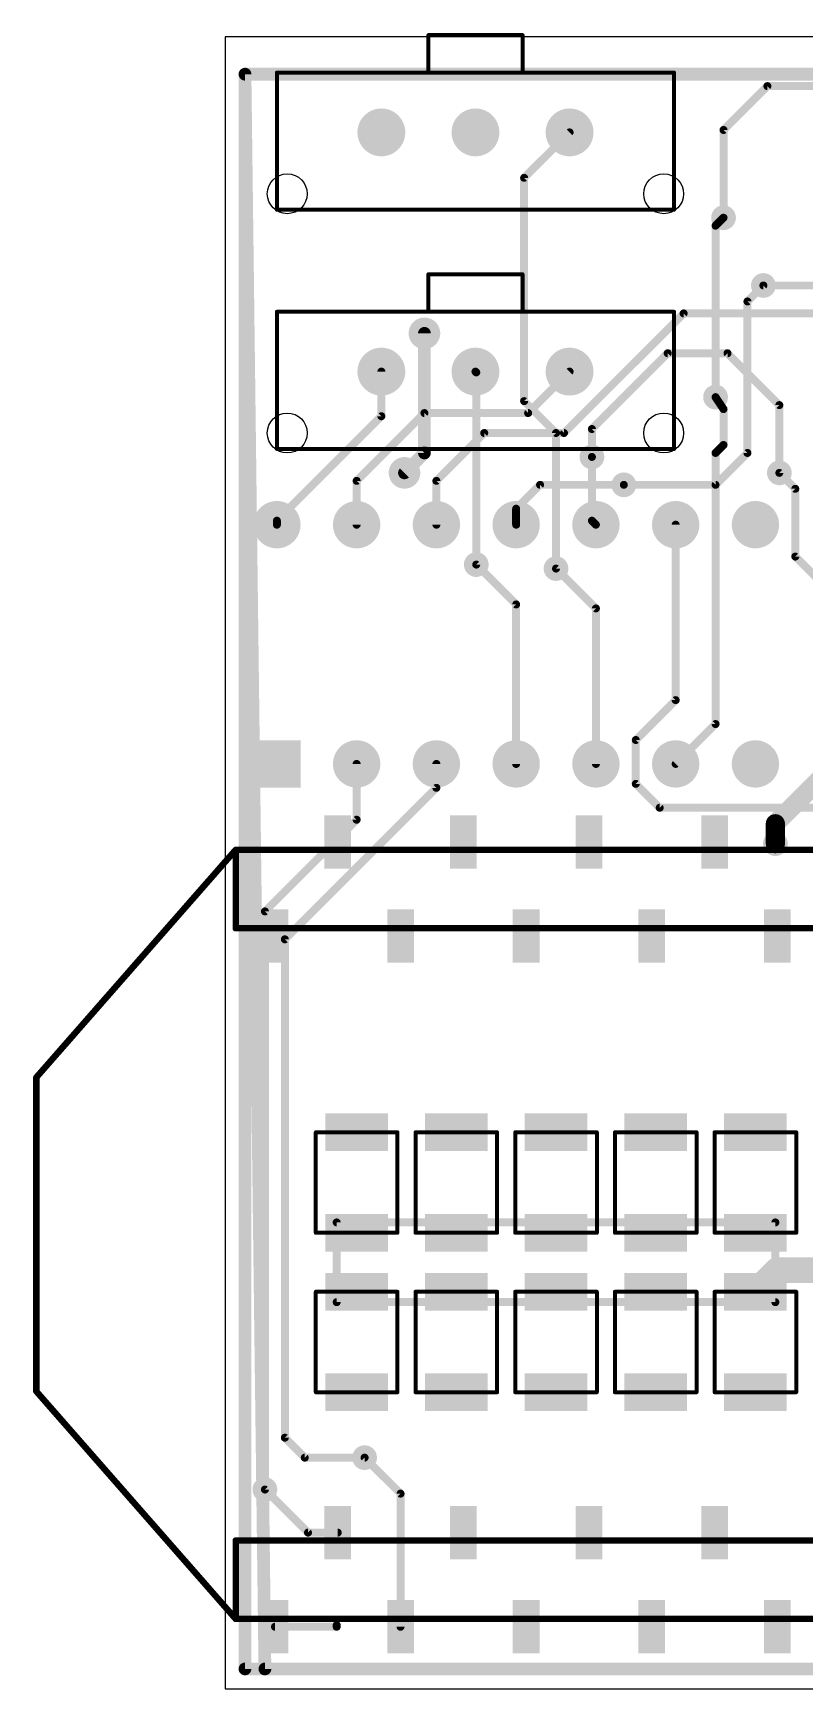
# Model space of a CAD drawing. Extents: x -0.24 to 2.03, y -0.01 to 2.08.
# Drawn here: x -0.241 to 0.727, y 0 to 2.077 of the extents above; entities that cross this region are included whole.
import ezdxf

# ---------------------------------------------------------------- set-up
doc = ezdxf.new("R2010")
doc.units = 0
for name, color, linetype in [('1', 22, 'CONTINUOUS'), ('16', 175, 'CONTINUOUS'), ('17', 82, 'CONTINUOUS'), ('18', 82, 'CONTINUOUS'), ('20', 7, 'CONTINUOUS'), ('51', 253, 'CONTINUOUS'), ('52', 253, 'CONTINUOUS')]:
    doc.layers.add(name, color=color, linetype=linetype)

# ---------------------------------------------------------------- blocks, each defined once
blk = doc.blocks.new('RECT')
blk.add_solid([(-0.5, -0.5), (0.5, -0.5), (-0.5, 0.5), (0.5, 0.5)])
blk = doc.blocks.new('ROUNDP')
at = {"const_width": 0.5}
blk.add_lwpolyline([(0, -0.25, 1), (0, 0.25, 1), (0, -0.25)], format="xyb", dxfattribs=at)
blk = doc.blocks.new('SQUAREP')
blk.add_solid([(-0.5, -0.5), (0.5, -0.5), (-0.5, 0.5), (0.5, 0.5)])
blk = doc.blocks.new('ROUNDV')
at = {"const_width": 0.5}
blk.add_lwpolyline([(0, -0.25, 1), (0, 0.25, 1), (0, -0.25)], format="xyb", dxfattribs=at)

msp = doc.modelspace()

# ---------------------------------------------------------------- linework, layer by layer
at = {"layer": '1'}
for points, const_width in [([(0.025, 2.025), (0.05, 0.025)], 0.016), ([(1.925, 2.025), (0.025, 2.025)], 0.016), ([(0.625, 1.955), (0.68, 2.01)], 0.01), ([(0.68, 2.01), (1.074, 2.01)], 0.01), ([(0.625, 1.845), (0.625, 1.955)], 0.01), ([(0.675, 1.76), (1.724, 1.76)], 0.01), ([(0.425, 1.575), (0.575, 1.725)], 0.01), ([(0.575, 1.725), (1.059, 1.725)], 0.01), ([(0.555, 1.675), (0.46, 1.58)], 0.01), ([(0.63, 1.675), (0.555, 1.675)], 0.01), ([(0.695, 1.61), (0.63, 1.675)], 0.01), ([(0.196, 1.596), (0.196, 1.652)], 0.01), ([(0.38, 1.6), (0.432, 1.652)], 0.01), ([(0.625, 1.605), (0.615, 1.62)], 0.01), ([(0.065, 1.465), (0.196, 1.596)], 0.01), ([(0.165, 1.515), (0.25, 1.6)], 0.01), ([(0.25, 1.6), (0.38, 1.6)], 0.01), ([(0.625, 1.56), (0.625, 1.605)], 0.01), ([(0.695, 1.525), (0.695, 1.61)], 0.01), ([(0.265, 1.515), (0.325, 1.575)], 0.01), ([(0.325, 1.575), (0.425, 1.575)], 0.01), ([(0.46, 1.545), (0.46, 1.58)], 0.01), ([(0.615, 1.55), (0.625, 1.56)], 0.01), ([(0.615, 1.21), (0.615, 1.55)], 0.01), ([(0.165, 1.46), (0.165, 1.515)], 0.01), ([(0.265, 1.46), (0.265, 1.515)], 0.01), ([(0.365, 1.48), (0.395, 1.51)], 0.01), ([(0.395, 1.51), (0.5, 1.51)], 0.01), ([(0.365, 1.46), (0.365, 1.48)], 0.01), ([(0.065, 1.465), (0.065, 1.46)], 0.01), ([(0.365, 1.36), (0.315, 1.41)], 0.01), ([(0.465, 1.355), (0.415, 1.405)], 0.01), ([(0.365, 1.16), (0.365, 1.36)], 0.01), ([(0.465, 1.16), (0.465, 1.355)], 0.01), ([(0.565, 1.16), (0.615, 1.21)], 0.01), ([(0.69, 1.085), (0.765, 1.16)], 0.024), ([(0.69, 1.06), (0.69, 1.085)], 0.024), ([(0.220079, 0.244921), (0.175, 0.29)], 0.01), ([(0.104016, 0.195984), (0.05, 0.25)], 0.01), ([(0.220079, 0.077874), (0.220079, 0.244921)], 0.01), ([(0.141339, 0.195984), (0.104016, 0.195984)], 0.01), ([(0.14, 0.077874), (0.14, 0.08)], 0.01), ([(0.062598, 0.077874), (0.14, 0.077874)], 0.01), ([(0.05, 0.025), (1.95, 0.025)], 0.016)]:
    msp.add_lwpolyline(points, dxfattribs=dict(at, const_width=const_width))
for points, const_width in [([(0.029, 2.02505, 1), (0.021, 2.02495)], 0.008), ([(0.025, 2.029, 1), (0.025, 2.021)], 0.008), ([(0.68, 2.0125, 1), (0.68, 2.0075)], 0.005), ([(0.681768, 2.008232, 1), (0.678232, 2.011768)], 0.005), ([(0.6275, 1.955, 1), (0.6225, 1.955)], 0.005), ([(0.623232, 1.956768, 1), (0.626768, 1.953232)], 0.005), ([(0.6225, 1.845, 1), (0.6275, 1.845)], 0.005), ([(0.675, 1.7625, 1), (0.675, 1.7575)], 0.005), ([(0.575, 1.7275, 1), (0.575, 1.7225)], 0.005), ([(0.576768, 1.723232, 1), (0.573232, 1.726768)], 0.005), ([(0.555, 1.6775, 1), (0.555, 1.6725)], 0.005), ([(0.556768, 1.673232, 1), (0.553232, 1.676768)], 0.005), ([(0.631768, 1.676768, 1), (0.628232, 1.673232)], 0.005), ([(0.63, 1.6725, 1), (0.63, 1.6775)], 0.005), ([(0.1985, 1.652, 1), (0.1935, 1.652)], 0.005), ([(0.433768, 1.650232, 1), (0.430232, 1.653768)], 0.005), ([(0.61708, 1.621387, 1), (0.61292, 1.618613)], 0.005), ([(0.197768, 1.594232, 1), (0.194232, 1.597768)], 0.005), ([(0.25, 1.6025, 1), (0.25, 1.5975)], 0.005), ([(0.251768, 1.598232, 1), (0.248232, 1.601768)], 0.005), ([(0.378232, 1.601768, 1), (0.381768, 1.598232)], 0.005), ([(0.38, 1.5975, 1), (0.38, 1.6025)], 0.005), ([(0.6275, 1.605, 1), (0.6225, 1.605)], 0.005), ([(0.62292, 1.603613, 1), (0.62708, 1.606387)], 0.005), ([(0.6975, 1.61, 1), (0.6925, 1.61)], 0.005), ([(0.693232, 1.608232, 1), (0.696768, 1.611768)], 0.005), ([(0.1935, 1.596, 1), (0.1985, 1.596)], 0.005), ([(0.325, 1.5775, 1), (0.325, 1.5725)], 0.005), ([(0.326768, 1.573232, 1), (0.323232, 1.576768)], 0.005), ([(0.423232, 1.576768, 1), (0.426768, 1.573232)], 0.005), ([(0.425, 1.5725, 1), (0.425, 1.5775)], 0.005), ([(0.4625, 1.58, 1), (0.4575, 1.58)], 0.005), ([(0.458232, 1.581768, 1), (0.461768, 1.578232)], 0.005), ([(0.6225, 1.56, 1), (0.6275, 1.56)], 0.005), ([(0.626768, 1.558232, 1), (0.623232, 1.561768)], 0.005), ([(0.4575, 1.545, 1), (0.4625, 1.545)], 0.005), ([(0.6175, 1.55, 1), (0.6125, 1.55)], 0.005), ([(0.613232, 1.551768, 1), (0.616768, 1.548232)], 0.005), ([(0.1675, 1.515, 1), (0.1625, 1.515)], 0.005), ([(0.163232, 1.516768, 1), (0.166768, 1.513232)], 0.005), ([(0.2675, 1.515, 1), (0.2625, 1.515)], 0.005), ([(0.263232, 1.516768, 1), (0.266768, 1.513232)], 0.005), ([(0.6925, 1.525, 1), (0.6975, 1.525)], 0.005), ([(0.395, 1.5125, 1), (0.395, 1.5075)], 0.005), ([(0.396768, 1.508232, 1), (0.393232, 1.511768)], 0.005), ([(0.5, 1.5075, 1), (0.5, 1.5125)], 0.005), ([(0.3675, 1.48, 1), (0.3625, 1.48)], 0.005), ([(0.363232, 1.481768, 1), (0.366768, 1.478232)], 0.005), ([(0.0675, 1.465, 1), (0.0625, 1.465)], 0.005), ([(0.063232, 1.466768, 1), (0.066768, 1.463232)], 0.005), ([(0.0625, 1.46, 1), (0.0675, 1.46)], 0.005), ([(0.1625, 1.46, 1), (0.1675, 1.46)], 0.005), ([(0.2625, 1.46, 1), (0.2675, 1.46)], 0.005), ([(0.3625, 1.46, 1), (0.3675, 1.46)], 0.005), ([(0.316768, 1.411768, 1), (0.313232, 1.408232)], 0.005), ([(0.416768, 1.406768, 1), (0.413232, 1.403232)], 0.005), ([(0.3675, 1.36, 1), (0.3625, 1.36)], 0.005), ([(0.363232, 1.358232, 1), (0.366768, 1.361768)], 0.005), ([(0.4675, 1.355, 1), (0.4625, 1.355)], 0.005), ([(0.463232, 1.353232, 1), (0.466768, 1.356768)], 0.005), ([(0.6125, 1.21, 1), (0.6175, 1.21)], 0.005), ([(0.616768, 1.208232, 1), (0.613232, 1.211768)], 0.005), ([(0.563232, 1.161768, 1), (0.566768, 1.158232)], 0.005), ([(0.3625, 1.16, 1), (0.3675, 1.16)], 0.005), ([(0.4625, 1.16, 1), (0.4675, 1.16)], 0.005), ([(0.685757, 1.089243, 1), (0.694243, 1.080757)], 0.012), ([(0.696, 1.085, 1), (0.684, 1.085)], 0.012), ([(0.684, 1.06, 1), (0.696, 1.06)], 0.012), ([(0.176768, 0.291768, 1), (0.173232, 0.288232)], 0.005), ([(0.051768, 0.251768, 1), (0.048232, 0.248232)], 0.005), ([(0.222579, 0.244921, 1), (0.217579, 0.244921)], 0.005), ([(0.218311, 0.243153, 1), (0.221847, 0.246689)], 0.005), ([(0.104016, 0.198484, 1), (0.104016, 0.193484)], 0.005), ([(0.102248, 0.194216, 1), (0.105784, 0.197752)], 0.005), ([(0.141339, 0.193484, 1), (0.141339, 0.198484)], 0.005), ([(0.1425, 0.08, 1), (0.1375, 0.08)], 0.005), ([(0.062598, 0.080374, 1), (0.062598, 0.075374)], 0.005), ([(0.1375, 0.077874, 1), (0.1425, 0.077874)], 0.005), ([(0.14, 0.075374, 1), (0.14, 0.080374)], 0.005), ([(0.217579, 0.077874, 1), (0.222579, 0.077874)], 0.005), ([(0.05, 0.029, 1), (0.05, 0.021)], 0.008), ([(0.046, 0.02495, 1), (0.054, 0.02505)], 0.008)]:
    msp.add_lwpolyline(points, format="xyb", dxfattribs=dict(at, const_width=const_width))
at = {"layer": '16'}
for points, const_width in [([(0.025, 2.025), (0.025, 0.025)], 0.016), ([(1.925, 2.025), (0.025, 2.025)], 0.016), ([(0.375, 1.895), (0.432, 1.952)], 0.01), ([(0.375, 1.615), (0.375, 1.895)], 0.01), ([(0.615, 1.835), (0.625, 1.845)], 0.01), ([(0.615, 1.62), (0.615, 1.835)], 0.01), ([(0.655, 1.74), (0.675, 1.76)], 0.01), ([(0.655, 1.55), (0.655, 1.74)], 0.01), ([(0.25, 1.55), (0.25, 1.7)], 0.016), ([(0.315, 1.651), (0.314, 1.652)], 0.01), ([(0.315, 1.41), (0.315, 1.651)], 0.01), ([(0.415, 1.575), (0.375, 1.615)], 0.01), ([(0.415, 1.405), (0.415, 1.575)], 0.01), ([(0.225, 1.525), (0.25, 1.55)], 0.016), ([(0.46, 1.465), (0.46, 1.545)], 0.01), ([(0.615, 1.51), (0.655, 1.55)], 0.01), ([(0.715, 1.505), (0.695, 1.525)], 0.01), ([(0.5, 1.51), (0.615, 1.51)], 0.01), ([(0.715, 1.42), (0.715, 1.505)], 0.01), ([(0.465, 1.46), (0.46, 1.465)], 0.01), ([(0.565, 1.46), (0.565, 1.24)], 0.01), ([(0.79, 1.345), (0.715, 1.42)], 0.01), ([(0.565, 1.24), (0.515, 1.19)], 0.01), ([(0.515, 1.19), (0.515, 1.135)], 0.01), ([(0.165, 1.09), (0.165, 1.16)], 0.01), ([(0.265, 1.13), (0.265, 1.16)], 0.01), ([(0.075, 0.94), (0.265, 1.13)], 0.01), ([(0.515, 1.135), (0.545, 1.105)], 0.01), ([(0.545, 1.105), (0.808465, 1.105)], 0.01), ([(0.05, 0.975), (0.165, 1.09)], 0.01), ([(0.05, 0.25), (0.05, 0.975)], 0.01), ([(0.075, 0.315), (0.075, 0.94)], 0.01), ([(0.69, 0.585), (0.14, 0.585)], 0.01), ([(0.14, 0.585), (0.14, 0.485)], 0.01), ([(0.69, 0.485), (0.69, 0.585)], 0.01), ([(0.665, 0.497992), (0.692008, 0.525)], 0.032), ([(0.692008, 0.525), (0.75, 0.525)], 0.032), ([(0.14, 0.485), (0.69, 0.485)], 0.01), ([(0.1, 0.29), (0.075, 0.315)], 0.01), ([(0.175, 0.29), (0.1, 0.29)], 0.01), ([(0.025, 0.025), (1.925, 0.025)], 0.016)]:
    msp.add_lwpolyline(points, dxfattribs=dict(at, const_width=const_width))
for points, const_width in [([(0.029, 2.025, 1), (0.021, 2.025)], 0.008), ([(0.025, 2.029, 1), (0.025, 2.021)], 0.008), ([(0.433768, 1.950232, 1), (0.430232, 1.953768)], 0.005), ([(0.3775, 1.895, 1), (0.3725, 1.895)], 0.005), ([(0.373232, 1.896768, 1), (0.376768, 1.893232)], 0.005), ([(0.626768, 1.843232, 1), (0.623232, 1.846768)], 0.005), ([(0.6175, 1.835, 1), (0.6125, 1.835)], 0.005), ([(0.613232, 1.836768, 1), (0.616768, 1.833232)], 0.005), ([(0.6575, 1.74, 1), (0.6525, 1.74)], 0.005), ([(0.653232, 1.741768, 1), (0.656768, 1.738232)], 0.005), ([(0.676768, 1.758232, 1), (0.673232, 1.761768)], 0.005), ([(0.254, 1.7, 1), (0.246, 1.7)], 0.008), ([(0.315768, 1.653768, 1), (0.312232, 1.650232)], 0.005), ([(0.3175, 1.651, 1), (0.3125, 1.651)], 0.005), ([(0.313232, 1.649232, 1), (0.316768, 1.652768)], 0.005), ([(0.376768, 1.616768, 1), (0.373232, 1.613232)], 0.005), ([(0.6125, 1.62, 1), (0.6175, 1.62)], 0.005), ([(0.3725, 1.615, 1), (0.3775, 1.615)], 0.005), ([(0.4175, 1.575, 1), (0.4125, 1.575)], 0.005), ([(0.413232, 1.573232, 1), (0.416768, 1.576768)], 0.005), ([(0.252828, 1.547172, 1), (0.247172, 1.552828)], 0.008), ([(0.246, 1.55, 1), (0.254, 1.55)], 0.008), ([(0.4625, 1.545, 1), (0.4575, 1.545)], 0.005), ([(0.6525, 1.55, 1), (0.6575, 1.55)], 0.005), ([(0.656768, 1.548232, 1), (0.653232, 1.551768)], 0.005), ([(0.222172, 1.527828, 1), (0.227828, 1.522172)], 0.008), ([(0.696768, 1.526768, 1), (0.693232, 1.523232)], 0.005), ([(0.5, 1.5125, 1), (0.5, 1.5075)], 0.005), ([(0.613232, 1.511768, 1), (0.616768, 1.508232)], 0.005), ([(0.615, 1.5075, 1), (0.615, 1.5125)], 0.005), ([(0.7175, 1.505, 1), (0.7125, 1.505)], 0.005), ([(0.713232, 1.503232, 1), (0.716768, 1.506768)], 0.005), ([(0.461768, 1.466768, 1), (0.458232, 1.463232)], 0.005), ([(0.4575, 1.465, 1), (0.4625, 1.465)], 0.005), ([(0.463232, 1.458232, 1), (0.466768, 1.461768)], 0.005), ([(0.5675, 1.46, 1), (0.5625, 1.46)], 0.005), ([(0.3125, 1.41, 1), (0.3175, 1.41)], 0.005), ([(0.716768, 1.421768, 1), (0.713232, 1.418232)], 0.005), ([(0.7125, 1.42, 1), (0.7175, 1.42)], 0.005), ([(0.4125, 1.405, 1), (0.4175, 1.405)], 0.005), ([(0.5625, 1.24, 1), (0.5675, 1.24)], 0.005), ([(0.566768, 1.238232, 1), (0.563232, 1.241768)], 0.005), ([(0.5175, 1.19, 1), (0.5125, 1.19)], 0.005), ([(0.513232, 1.191768, 1), (0.516768, 1.188232)], 0.005), ([(0.1675, 1.16, 1), (0.1625, 1.16)], 0.005), ([(0.2675, 1.16, 1), (0.2625, 1.16)], 0.005), ([(0.2625, 1.13, 1), (0.2675, 1.13)], 0.005), ([(0.266768, 1.128232, 1), (0.263232, 1.131768)], 0.005), ([(0.516768, 1.136768, 1), (0.513232, 1.133232)], 0.005), ([(0.5125, 1.135, 1), (0.5175, 1.135)], 0.005), ([(0.545, 1.1075, 1), (0.545, 1.1025)], 0.005), ([(0.543232, 1.103232, 1), (0.546768, 1.106768)], 0.005), ([(0.1625, 1.09, 1), (0.1675, 1.09)], 0.005), ([(0.166768, 1.088232, 1), (0.163232, 1.091768)], 0.005), ([(0.0525, 0.975, 1), (0.0475, 0.975)], 0.005), ([(0.048232, 0.976768, 1), (0.051768, 0.973232)], 0.005), ([(0.0775, 0.94, 1), (0.0725, 0.94)], 0.005), ([(0.073232, 0.941768, 1), (0.076768, 0.938232)], 0.005), ([(0.14, 0.5875, 1), (0.14, 0.5825)], 0.005), ([(0.1425, 0.585, 1), (0.1375, 0.585)], 0.005), ([(0.6925, 0.585, 1), (0.6875, 0.585)], 0.005), ([(0.69, 0.5825, 1), (0.69, 0.5875)], 0.005), ([(0.692008, 0.533, 1), (0.692008, 0.517)], 0.016), ([(0.697665, 0.519343, 1), (0.686351, 0.530657)], 0.016), ([(0.659343, 0.503649, 1), (0.670657, 0.492335)], 0.016), ([(0.14, 0.4875, 1), (0.14, 0.4825)], 0.005), ([(0.1375, 0.485, 1), (0.1425, 0.485)], 0.005), ([(0.6875, 0.485, 1), (0.6925, 0.485)], 0.005), ([(0.69, 0.4825, 1), (0.69, 0.4875)], 0.005), ([(0.076768, 0.316768, 1), (0.073232, 0.313232)], 0.005), ([(0.0725, 0.315, 1), (0.0775, 0.315)], 0.005), ([(0.1, 0.2925, 1), (0.1, 0.2875)], 0.005), ([(0.098232, 0.288232, 1), (0.101768, 0.291768)], 0.005), ([(0.175, 0.2875, 1), (0.175, 0.2925)], 0.005), ([(0.0475, 0.25, 1), (0.0525, 0.25)], 0.005), ([(0.025, 0.029, 1), (0.025, 0.021)], 0.008), ([(0.021, 0.025, 1), (0.029, 0.025)], 0.008)]:
    msp.add_lwpolyline(points, format="xyb", dxfattribs=dict(at, const_width=const_width))
at = {"layer": '20'}
for p, q in [((2.025, 2.072), (0, 2.072)), ((0, 2.072), (0, 0)), ((0, 0), (2.025, 0))]:
    msp.add_line(p, q, dxfattribs=at)
for centre in [(0.078, 1.875), (0.55, 1.875), (0.078, 1.575), (0.55, 1.575)]:
    msp.add_circle(centre, 0.025, dxfattribs=at)
at = {"layer": '51'}
for points, const_width in [([(0.25625, 2.074, 1), (0.25375, 2.074)], 0.0025), ([(0.37425, 2.074, 1), (0.37175, 2.074)], 0.0025), ([(0.255, 2.07525, 1), (0.255, 2.07275)], 0.0025), ([(0.373, 2.07275, 1), (0.373, 2.07525)], 0.0025), ([(0.06625, 2.027, 1), (0.06375, 2.027)], 0.0025), ([(0.065, 2.02825, 1), (0.065, 2.02575)], 0.0025), ([(0.255, 2.02825, 1), (0.255, 2.02575)], 0.0025), ([(0.25375, 2.027, 1), (0.25625, 2.027)], 0.0025), ([(0.255, 2.02575, 1), (0.255, 2.02825)], 0.0025), ([(0.373, 2.02825, 1), (0.373, 2.02575)], 0.0025), ([(0.37175, 2.027, 1), (0.37425, 2.027)], 0.0025), ([(0.373, 2.02575, 1), (0.373, 2.02825)], 0.0025), ([(0.56425, 2.027, 1), (0.56175, 2.027)], 0.0025), ([(0.563, 2.02575, 1), (0.563, 2.02825)], 0.0025), ([(0.065, 1.85625, 1), (0.065, 1.85375)], 0.0025), ([(0.06375, 1.855, 1), (0.06625, 1.855)], 0.0025), ([(0.56175, 1.855, 1), (0.56425, 1.855)], 0.0025), ([(0.563, 1.85375, 1), (0.563, 1.85625)], 0.0025), ([(0.25625, 1.774, 1), (0.25375, 1.774)], 0.0025), ([(0.255, 1.77525, 1), (0.255, 1.77275)], 0.0025), ([(0.37425, 1.774, 1), (0.37175, 1.774)], 0.0025), ([(0.373, 1.77275, 1), (0.373, 1.77525)], 0.0025), ([(0.06625, 1.727, 1), (0.06375, 1.727)], 0.0025), ([(0.065, 1.72825, 1), (0.065, 1.72575)], 0.0025), ([(0.255, 1.72825, 1), (0.255, 1.72575)], 0.0025), ([(0.25375, 1.727, 1), (0.25625, 1.727)], 0.0025), ([(0.255, 1.72575, 1), (0.255, 1.72825)], 0.0025), ([(0.373, 1.72825, 1), (0.373, 1.72575)], 0.0025), ([(0.37175, 1.727, 1), (0.37425, 1.727)], 0.0025), ([(0.373, 1.72575, 1), (0.373, 1.72825)], 0.0025), ([(0.56425, 1.727, 1), (0.56175, 1.727)], 0.0025), ([(0.563, 1.72575, 1), (0.563, 1.72825)], 0.0025), ([(0.065, 1.55625, 1), (0.065, 1.55375)], 0.0025), ([(0.563, 1.55375, 1), (0.563, 1.55625)], 0.0025), ([(0.06375, 1.555, 1), (0.06625, 1.555)], 0.0025), ([(0.56175, 1.555, 1), (0.56425, 1.555)], 0.0025), ([(0.013386, 1.054283, 1), (0.013386, 1.050283)], 0.004), ([(0.015386, 1.052283, 1), (0.011386, 1.052283)], 0.004), ([(0.015386, 1.052283, 1), (0.011386, 1.052283)], 0.004), ([(0.01489, 1.050966, 1), (0.011881, 1.053601)], 0.004), ([(0.013386, 0.955858, 1), (0.013386, 0.951858)], 0.004), ([(0.011386, 0.953858, 1), (0.015386, 0.953858)], 0.004), ([(0.011386, 0.953858, 1), (0.015386, 0.953858)], 0.004), ([(-0.234614, 0.76685, 1), (-0.238614, 0.76685)], 0.004), ([(-0.238119, 0.768168, 1), (-0.23511, 0.765533)], 0.004), ([(-0.23511, 0.374467, 1), (-0.238119, 0.371832)], 0.004), ([(-0.238614, 0.37315, 1), (-0.234614, 0.37315)], 0.004), ([(0.013386, 0.188142, 1), (0.013386, 0.184142)], 0.004), ([(0.015386, 0.186142, 1), (0.011386, 0.186142)], 0.004), ([(0.015386, 0.186142, 1), (0.011386, 0.186142)], 0.004), ([(0.013386, 0.089717, 1), (0.013386, 0.085717)], 0.004), ([(0.011386, 0.087717, 1), (0.015386, 0.087717)], 0.004), ([(0.011386, 0.087717, 1), (0.015386, 0.087717)], 0.004), ([(0.011881, 0.086399, 1), (0.01489, 0.089034)], 0.004)]:
    msp.add_lwpolyline(points, format="xyb", dxfattribs=dict(at, const_width=const_width))
for points, const_width in [([(0.255, 2.027), (0.255, 2.074)], 0.005), ([(0.255, 2.074), (0.373, 2.074)], 0.005), ([(0.373, 2.074), (0.373, 2.027)], 0.005), ([(0.065, 1.855), (0.065, 2.027)], 0.005), ([(0.065, 2.027), (0.255, 2.027)], 0.005), ([(0.255, 2.027), (0.373, 2.027)], 0.005), ([(0.373, 2.027), (0.563, 2.027)], 0.005), ([(0.563, 2.027), (0.563, 1.855)], 0.005), ([(0.563, 1.855), (0.065, 1.855)], 0.005), ([(0.255, 1.727), (0.255, 1.774)], 0.005), ([(0.255, 1.774), (0.373, 1.774)], 0.005), ([(0.373, 1.774), (0.373, 1.727)], 0.005), ([(0.065, 1.555), (0.065, 1.727)], 0.005), ([(0.065, 1.727), (0.255, 1.727)], 0.005), ([(0.255, 1.727), (0.373, 1.727)], 0.005), ([(0.373, 1.727), (0.563, 1.727)], 0.005), ([(0.563, 1.727), (0.563, 1.555)], 0.005), ([(0.563, 1.555), (0.065, 1.555)], 0.005), ([(0.013386, 1.052283), (-0.236614, 0.76685)], 0.008), ([(0.013386, 1.052283), (0.820472, 1.052283)], 0.008), ([(0.013386, 0.953858), (0.013386, 1.052283)], 0.008), ([(0.013386, 1.052283), (0.013386, 0.953858)], 0.008), ([(0.820472, 0.953858), (0.013386, 0.953858)], 0.008), ([(-0.236614, 0.37315), (-0.236614, 0.76685)], 0.008), ([(0.013386, 0.087717), (-0.236614, 0.37315)], 0.008), ([(0.013386, 0.186142), (0.820472, 0.186142)], 0.008), ([(0.013386, 0.087717), (0.013386, 0.186142)], 0.008), ([(0.013386, 0.186142), (0.013386, 0.087717)], 0.008), ([(0.820472, 0.087717), (0.013386, 0.087717)], 0.008)]:
    msp.add_lwpolyline(points, dxfattribs=dict(at, const_width=const_width))
at = {"layer": '52', "const_width": 0.005}
for points in [[(0.216181, 0.697992), (0.113819, 0.697992)], [(0.113819, 0.697992), (0.113819, 0.572008)], [(0.216181, 0.572008), (0.216181, 0.697992)], [(0.341181, 0.697992), (0.238819, 0.697992)], [(0.238819, 0.697992), (0.238819, 0.572008)], [(0.341181, 0.572008), (0.341181, 0.697992)], [(0.466181, 0.697992), (0.363819, 0.697992)], [(0.363819, 0.697992), (0.363819, 0.572008)], [(0.466181, 0.572008), (0.466181, 0.697992)], [(0.591181, 0.697992), (0.488819, 0.697992)], [(0.488819, 0.697992), (0.488819, 0.572008)], [(0.591181, 0.572008), (0.591181, 0.697992)], [(0.716181, 0.697992), (0.613819, 0.697992)], [(0.613819, 0.697992), (0.613819, 0.572008)], [(0.716181, 0.572008), (0.716181, 0.697992)], [(0.113819, 0.572008), (0.216181, 0.572008)], [(0.238819, 0.572008), (0.341181, 0.572008)], [(0.363819, 0.572008), (0.466181, 0.572008)], [(0.488819, 0.572008), (0.591181, 0.572008)], [(0.613819, 0.572008), (0.716181, 0.572008)], [(0.113819, 0.497992), (0.113819, 0.372008)], [(0.216181, 0.497992), (0.113819, 0.497992)], [(0.216181, 0.372008), (0.216181, 0.497992)], [(0.238819, 0.497992), (0.238819, 0.372008)], [(0.341181, 0.497992), (0.238819, 0.497992)], [(0.341181, 0.372008), (0.341181, 0.497992)], [(0.363819, 0.497992), (0.363819, 0.372008)], [(0.466181, 0.497992), (0.363819, 0.497992)], [(0.466181, 0.372008), (0.466181, 0.497992)], [(0.488819, 0.497992), (0.488819, 0.372008)], [(0.591181, 0.497992), (0.488819, 0.497992)], [(0.591181, 0.372008), (0.591181, 0.497992)], [(0.613819, 0.497992), (0.613819, 0.372008)], [(0.716181, 0.497992), (0.613819, 0.497992)], [(0.716181, 0.372008), (0.716181, 0.497992)], [(0.113819, 0.372008), (0.216181, 0.372008)], [(0.238819, 0.372008), (0.341181, 0.372008)], [(0.363819, 0.372008), (0.466181, 0.372008)], [(0.488819, 0.372008), (0.591181, 0.372008)], [(0.613819, 0.372008), (0.716181, 0.372008)]]:
    msp.add_lwpolyline(points, dxfattribs=at)
at = {"layer": '52', "const_width": 0.0025}
for points in [[(0.113819, 0.699242, 1), (0.113819, 0.696742)], [(0.115069, 0.697992, 1), (0.112569, 0.697992)], [(0.217431, 0.697992, 1), (0.214931, 0.697992)], [(0.216181, 0.696742, 1), (0.216181, 0.699242)], [(0.238819, 0.699242, 1), (0.238819, 0.696742)], [(0.240069, 0.697992, 1), (0.237569, 0.697992)], [(0.342431, 0.697992, 1), (0.339931, 0.697992)], [(0.341181, 0.696742, 1), (0.341181, 0.699242)], [(0.363819, 0.699242, 1), (0.363819, 0.696742)], [(0.365069, 0.697992, 1), (0.362569, 0.697992)], [(0.467431, 0.697992, 1), (0.464931, 0.697992)], [(0.466181, 0.696742, 1), (0.466181, 0.699242)], [(0.488819, 0.699242, 1), (0.488819, 0.696742)], [(0.490069, 0.697992, 1), (0.487569, 0.697992)], [(0.592431, 0.697992, 1), (0.589931, 0.697992)], [(0.591181, 0.696742, 1), (0.591181, 0.699242)], [(0.613819, 0.699242, 1), (0.613819, 0.696742)], [(0.615069, 0.697992, 1), (0.612569, 0.697992)], [(0.717431, 0.697992, 1), (0.714931, 0.697992)], [(0.716181, 0.696742, 1), (0.716181, 0.699242)], [(0.113819, 0.573258, 1), (0.113819, 0.570758)], [(0.112569, 0.572008, 1), (0.115069, 0.572008)], [(0.214931, 0.572008, 1), (0.217431, 0.572008)], [(0.216181, 0.570758, 1), (0.216181, 0.573258)], [(0.238819, 0.573258, 1), (0.238819, 0.570758)], [(0.237569, 0.572008, 1), (0.240069, 0.572008)], [(0.339931, 0.572008, 1), (0.342431, 0.572008)], [(0.341181, 0.570758, 1), (0.341181, 0.573258)], [(0.363819, 0.573258, 1), (0.363819, 0.570758)], [(0.362569, 0.572008, 1), (0.365069, 0.572008)], [(0.464931, 0.572008, 1), (0.467431, 0.572008)], [(0.466181, 0.570758, 1), (0.466181, 0.573258)], [(0.488819, 0.573258, 1), (0.488819, 0.570758)], [(0.487569, 0.572008, 1), (0.490069, 0.572008)], [(0.589931, 0.572008, 1), (0.592431, 0.572008)], [(0.591181, 0.570758, 1), (0.591181, 0.573258)], [(0.613819, 0.573258, 1), (0.613819, 0.570758)], [(0.612569, 0.572008, 1), (0.615069, 0.572008)], [(0.714931, 0.572008, 1), (0.717431, 0.572008)], [(0.716181, 0.570758, 1), (0.716181, 0.573258)], [(0.115069, 0.497992, 1), (0.112569, 0.497992)], [(0.113819, 0.499242, 1), (0.113819, 0.496742)], [(0.217431, 0.497992, 1), (0.214931, 0.497992)], [(0.216181, 0.496742, 1), (0.216181, 0.499242)], [(0.240069, 0.497992, 1), (0.237569, 0.497992)], [(0.238819, 0.499242, 1), (0.238819, 0.496742)], [(0.342431, 0.497992, 1), (0.339931, 0.497992)], [(0.341181, 0.496742, 1), (0.341181, 0.499242)], [(0.365069, 0.497992, 1), (0.362569, 0.497992)], [(0.363819, 0.499242, 1), (0.363819, 0.496742)], [(0.467431, 0.497992, 1), (0.464931, 0.497992)], [(0.466181, 0.496742, 1), (0.466181, 0.499242)], [(0.490069, 0.497992, 1), (0.487569, 0.497992)], [(0.488819, 0.499242, 1), (0.488819, 0.496742)], [(0.592431, 0.497992, 1), (0.589931, 0.497992)], [(0.591181, 0.496742, 1), (0.591181, 0.499242)], [(0.615069, 0.497992, 1), (0.612569, 0.497992)], [(0.613819, 0.499242, 1), (0.613819, 0.496742)], [(0.717431, 0.497992, 1), (0.714931, 0.497992)], [(0.716181, 0.496742, 1), (0.716181, 0.499242)], [(0.113819, 0.373258, 1), (0.113819, 0.370758)], [(0.216181, 0.370758, 1), (0.216181, 0.373258)], [(0.238819, 0.373258, 1), (0.238819, 0.370758)], [(0.341181, 0.370758, 1), (0.341181, 0.373258)], [(0.363819, 0.373258, 1), (0.363819, 0.370758)], [(0.466181, 0.370758, 1), (0.466181, 0.373258)], [(0.488819, 0.373258, 1), (0.488819, 0.370758)], [(0.591181, 0.370758, 1), (0.591181, 0.373258)], [(0.613819, 0.373258, 1), (0.613819, 0.370758)], [(0.716181, 0.370758, 1), (0.716181, 0.373258)], [(0.112569, 0.372008, 1), (0.115069, 0.372008)], [(0.214931, 0.372008, 1), (0.217431, 0.372008)], [(0.237569, 0.372008, 1), (0.240069, 0.372008)], [(0.339931, 0.372008, 1), (0.342431, 0.372008)], [(0.362569, 0.372008, 1), (0.365069, 0.372008)], [(0.464931, 0.372008, 1), (0.467431, 0.372008)], [(0.487569, 0.372008, 1), (0.490069, 0.372008)], [(0.589931, 0.372008, 1), (0.592431, 0.372008)], [(0.612569, 0.372008, 1), (0.615069, 0.372008)], [(0.714931, 0.372008, 1), (0.717431, 0.372008)]]:
    msp.add_lwpolyline(points, format="xyb", dxfattribs=at)

# ---------------------------------------------------------------- block references
at = {"layer": '1', "xscale": 0.033465, "yscale": 0.066929, "rotation": 180}
for p in [(0.141339, 1.062126), (0.298819, 1.062126), (0.456299, 1.062126), (0.61378, 1.062126), (0.062598, 0.944016), (0.220079, 0.944016), (0.377559, 0.944016), (0.535039, 0.944016), (0.69252, 0.944016), (0.141339, 0.195984), (0.298819, 0.195984), (0.456299, 0.195984), (0.61378, 0.195984), (0.062598, 0.077874), (0.220079, 0.077874), (0.377559, 0.077874), (0.535039, 0.077874), (0.69252, 0.077874)]:
    msp.add_blockref('RECT', p, dxfattribs=at)
at = {"layer": '16', "xscale": 0.047244, "yscale": 0.07874}
for p, rotation in [((0.165, 0.697992), 90), ((0.29, 0.697992), 90), ((0.415, 0.697992), 90), ((0.54, 0.697992), 90), ((0.665, 0.697992), 90), ((0.165, 0.572008), 90), ((0.29, 0.572008), 90), ((0.415, 0.572008), 90), ((0.54, 0.572008), 90), ((0.665, 0.572008), 90), ((0.165, 0.497992), 270), ((0.29, 0.497992), 270), ((0.415, 0.497992), 270), ((0.54, 0.497992), 270), ((0.665, 0.497992), 270), ((0.165, 0.372008), 270), ((0.29, 0.372008), 270), ((0.415, 0.372008), 270), ((0.54, 0.372008), 270), ((0.665, 0.372008), 270)]:
    msp.add_blockref('RECT', p, dxfattribs=dict(at, rotation=rotation))
at = {"layer": '17', "xscale": 0.06, "yscale": 0.06}
for p in [(0.196, 1.952), (0.196, 1.952), (0.314, 1.952), (0.314, 1.952), (0.432, 1.952), (0.432, 1.952), (0.196, 1.652), (0.196, 1.652), (0.314, 1.652), (0.314, 1.652), (0.432, 1.652), (0.432, 1.652)]:
    msp.add_blockref('ROUNDP', p, dxfattribs=at)
at = {"layer": '17', "xscale": 0.05937, "yscale": 0.05937, "rotation": 90}
for name, p in [('ROUNDP', (0.065, 1.46)), ('ROUNDP', (0.065, 1.46)), ('ROUNDP', (0.165, 1.46)), ('ROUNDP', (0.165, 1.46)), ('ROUNDP', (0.265, 1.46)), ('ROUNDP', (0.265, 1.46)), ('ROUNDP', (0.365, 1.46)), ('ROUNDP', (0.365, 1.46)), ('ROUNDP', (0.465, 1.46)), ('ROUNDP', (0.465, 1.46)), ('ROUNDP', (0.565, 1.46)), ('ROUNDP', (0.565, 1.46)), ('ROUNDP', (0.665, 1.46)), ('ROUNDP', (0.665, 1.46)), ('SQUAREP', (0.065, 1.16)), ('SQUAREP', (0.065, 1.16)), ('ROUNDP', (0.165, 1.16)), ('ROUNDP', (0.165, 1.16)), ('ROUNDP', (0.265, 1.16)), ('ROUNDP', (0.265, 1.16)), ('ROUNDP', (0.365, 1.16)), ('ROUNDP', (0.365, 1.16)), ('ROUNDP', (0.465, 1.16)), ('ROUNDP', (0.465, 1.16)), ('ROUNDP', (0.565, 1.16)), ('ROUNDP', (0.565, 1.16)), ('ROUNDP', (0.665, 1.16)), ('ROUNDP', (0.665, 1.16))]:
    msp.add_blockref(name, p, dxfattribs=at)
at = {"layer": '18'}
for p, xscale, yscale in [((0.625, 1.845), 0.031, 0.031), ((0.625, 1.845), 0.031, 0.031), ((0.675, 1.76), 0.031, 0.031), ((0.675, 1.76), 0.031, 0.031), ((0.25, 1.7), 0.039622, 0.039622), ((0.25, 1.7), 0.039622, 0.039622), ((0.615, 1.62), 0.031, 0.031), ((0.615, 1.62), 0.031, 0.031), ((0.46, 1.545), 0.031, 0.031), ((0.46, 1.545), 0.031, 0.031), ((0.225, 1.525), 0.039622, 0.039622), ((0.225, 1.525), 0.039622, 0.039622), ((0.695, 1.525), 0.031, 0.031), ((0.695, 1.525), 0.031, 0.031), ((0.5, 1.51), 0.031, 0.031), ((0.5, 1.51), 0.031, 0.031), ((0.315, 1.41), 0.031, 0.031), ((0.315, 1.41), 0.031, 0.031), ((0.415, 1.405), 0.031, 0.031), ((0.415, 1.405), 0.031, 0.031), ((0.69, 1.06), 0.031, 0.031), ((0.69, 1.06), 0.031, 0.031), ((0.175, 0.29), 0.031, 0.031), ((0.175, 0.29), 0.031, 0.031), ((0.05, 0.25), 0.031, 0.031), ((0.05, 0.25), 0.031, 0.031)]:
    msp.add_blockref('ROUNDV', p, dxfattribs=dict(at, xscale=xscale, yscale=yscale))

doc.saveas('drawing.dxf')
